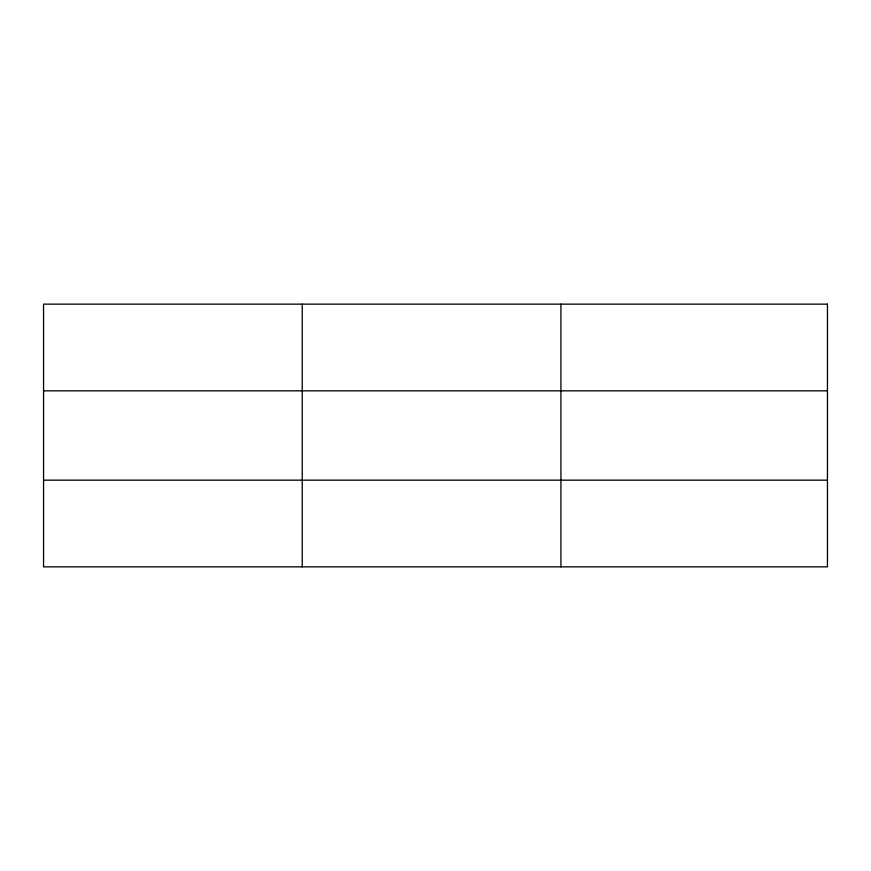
<?xml version="1.0" encoding="UTF-8"?>
<svg xmlns="http://www.w3.org/2000/svg" width="871" height="871" viewBox="0 0 871 871"><rect width="100%" height="100%" fill="white"/><g stroke="black" fill="none" stroke-linecap="round" stroke-linejoin="round"><path stroke-width="1.31" d="M302.237 304.142L302.237 566.858M560.924 304.142L560.924 566.858M43.55 390.839L827.45 390.839M43.55 480.161L827.45 480.161M827.45 304.142L827.45 566.858L43.55 566.858L43.55 304.142L827.45 304.142"/></g></svg>
